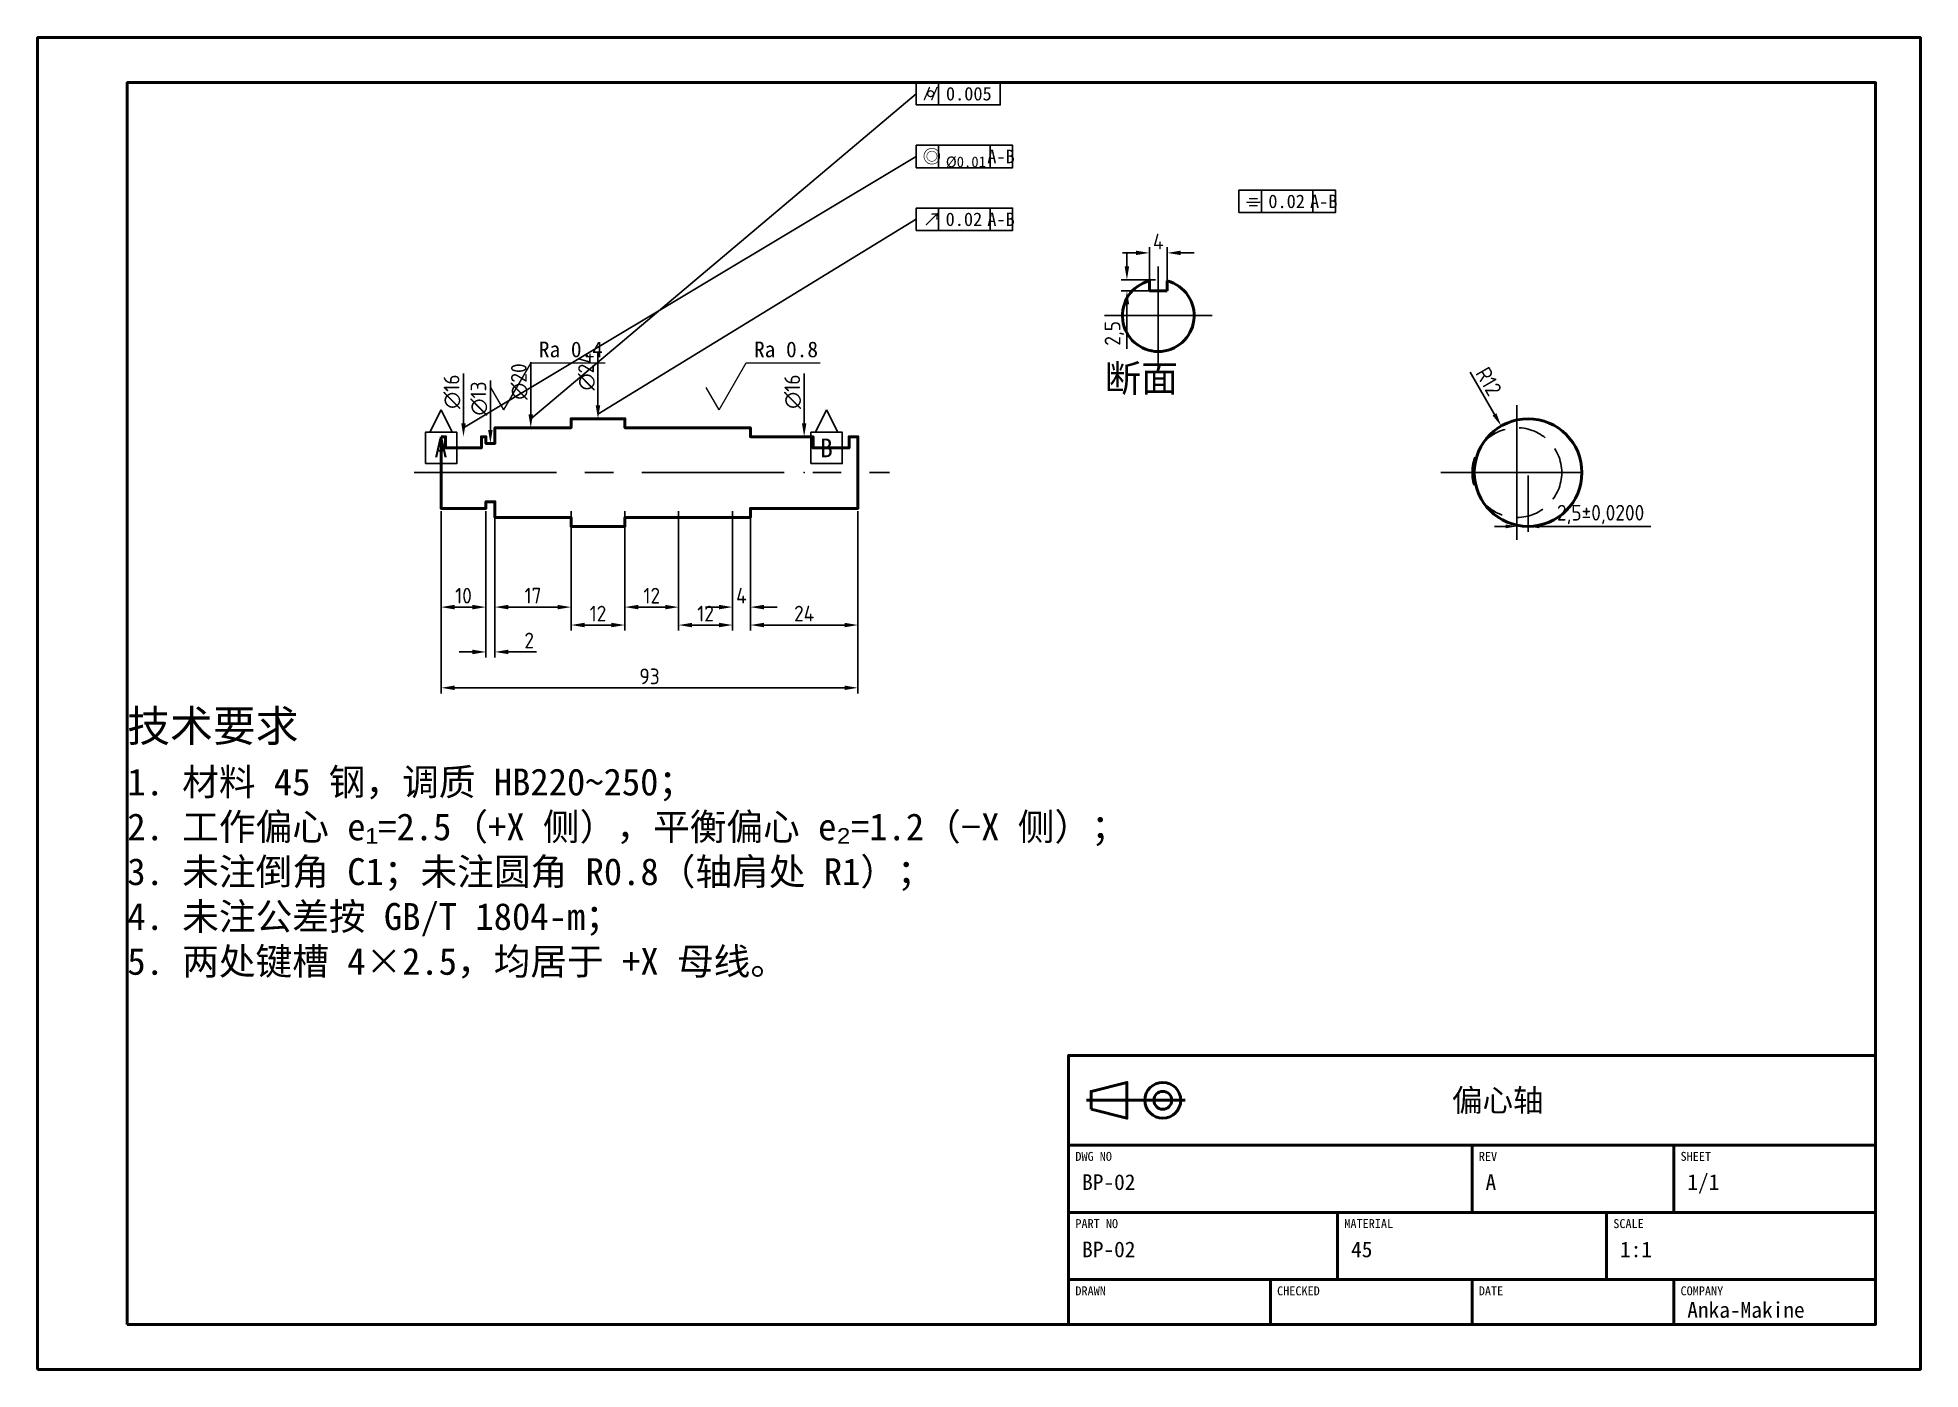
# Model space of a CAD drawing. Header units: millimetres. Extents: x 0 to 420, y 0 to 297.
import ezdxf

# ---------------------------------------------------------------- set-up
doc = ezdxf.new("R2010")
doc.units = ezdxf.units.MM
doc.linetypes.add('CENTER', pattern=[50.8, 31.75, -6.35, 6.35, -6.35])
doc.linetypes.add('HIDDEN', pattern=[9.525, 6.35, -3.175])
for name, color, linetype, lineweight in [('01-轮廓粗实线', 7, 'Continuous', 50), ('03-中心线', 1, 'CENTER', 25), ('04-虚线', 2, 'HIDDEN', 25), ('05-标注', 3, 'Continuous', 25), ('06-文字', 4, 'Continuous', 25), ('DIM', 2, 'Continuous', 18), ('TEXT', 7, 'Continuous', 25), ('TITLEBLOCK', 7, 'Continuous', 50)]:
    doc.layers.add(name, color=color, linetype=linetype, lineweight=lineweight)
doc.styles.add('HZ', font='SimSun.ttf')
doc.styles.add('ISOCP', font='isocp.shx')
doc.dimstyles.new('ISO-1X', dxfattribs={"dimtxt": 3.5, "dimasz": 3, "dimexe": 1.25, "dimexo": 0.625, "dimgap": 0.8, "dimtad": 1, "dimtxsty": 'ISOCP', "dimcen": 0.09, "dimadec": 0, "dimazin": 0, "dimtfac": 1, "dimtdec": 4, "dimtofl": 0, "dimtmove": 0, "dimatfit": 3, "dimfxl": 1, "dimtolj": 1, "dimtzin": 0, "dimarcsym": 0})
doc.dimstyles.new('ISO-TOL', dxfattribs={"dimtxt": 3.5, "dimasz": 2.5, "dimexe": 1.25, "dimexo": 0.625, "dimtad": 1, "dimtxsty": 'ISOCP', "dimcen": 0.09, "dimadec": 0, "dimazin": 0, "dimtol": 1, "dimtp": 0.02, "dimtm": 0.02, "dimtfac": 1, "dimtdec": 4, "dimtofl": 0, "dimtmove": 0, "dimatfit": 3, "dimfxl": 1, "dimtolj": 1, "dimtzin": 0, "dimarcsym": 0})

# ---------------------------------------------------------------- blocks, each defined once
blk = doc.blocks.new('*D1')
at = {"layer": '05-标注', "color": 0, "lineweight": -2, "transparency": 16777216}
for p, q in [((95, 222.07), (95, 211)), ((94.91, 200), (95.09, 200)), ((95, 199.91), (95, 200.09))]:
    blk.add_line(p, q, dxfattribs=at)
at = {"layer": '05-标注', "color": 0, "transparency": 16777216}
blk.add_solid([(94.5, 211), (95.5, 211), (95, 208)], dxfattribs=at)
at = {"layer": 'Defpoints', "color": 0, "transparency": 16777216}
for p in [(95, 208), (95, 192)]:
    blk.add_point(p, dxfattribs=at)
at = {"layer": '05-标注', "color": 0, "transparency": 16777216, "insert": (92.45, 218.04), "char_height": 3.5, "attachment_point": 5, "rotation": 90, "style": 'ISOCP'}
blk.add_mtext('\\A1;∅16', dxfattribs=at)
blk = doc.blocks.new('*D2')
at = {"layer": '05-标注', "color": 0, "lineweight": -2, "transparency": 16777216}
for p, q in [((90, 191.375), (90, 168.75)), ((100, 191.375), (100, 168.75)), ((93, 170), (97, 170))]:
    blk.add_line(p, q, dxfattribs=at)
at = {"layer": '05-标注', "color": 0, "transparency": 16777216}
for points in [[(93, 170.5), (93, 169.5), (90, 170)], [(97, 170.5), (97, 169.5), (100, 170)]]:
    blk.add_solid(points, dxfattribs=at)
at = {"layer": 'Defpoints', "color": 0, "transparency": 16777216}
for p in [(90, 192), (100, 192), (100, 170)]:
    blk.add_point(p, dxfattribs=at)
at = {"layer": '05-标注', "color": 0, "transparency": 16777216, "insert": (95, 172.55), "char_height": 3.5, "attachment_point": 5, "style": 'ISOCP'}
blk.add_mtext('\\A1;10', dxfattribs=at)
blk = doc.blocks.new('*D4')
at = {"layer": '05-标注', "color": 0, "lineweight": -2, "transparency": 16777216}
for p, q in [((102, 191.375), (102, 168.75)), ((119, 191.375), (119, 168.75)), ((105, 170), (116, 170))]:
    blk.add_line(p, q, dxfattribs=at)
at = {"layer": '05-标注', "color": 0, "transparency": 16777216}
for points in [[(105, 170.5), (105, 169.5), (102, 170)], [(116, 170.5), (116, 169.5), (119, 170)]]:
    blk.add_solid(points, dxfattribs=at)
at = {"layer": 'Defpoints', "color": 0, "transparency": 16777216}
for p in [(102, 192), (119, 192), (119, 170)]:
    blk.add_point(p, dxfattribs=at)
at = {"layer": '05-标注', "color": 0, "transparency": 16777216, "insert": (110.5, 172.55), "char_height": 3.5, "attachment_point": 5, "style": 'ISOCP'}
blk.add_mtext('\\A1;17', dxfattribs=at)
blk = doc.blocks.new('*D5')
at = {"layer": '05-标注', "color": 0, "lineweight": -2, "transparency": 16777216}
for p, q in [((119, 191.38), (119, 164.75)), ((131, 191.38), (131, 164.75)), ((122, 166), (128, 166))]:
    blk.add_line(p, q, dxfattribs=at)
at = {"layer": '05-标注', "color": 0, "transparency": 16777216}
for points in [[(122, 166.5), (122, 165.5), (119, 166)], [(128, 166.5), (128, 165.5), (131, 166)]]:
    blk.add_solid(points, dxfattribs=at)
at = {"layer": 'Defpoints', "color": 0, "transparency": 16777216}
for p in [(119, 192), (131, 192), (131, 166)]:
    blk.add_point(p, dxfattribs=at)
at = {"layer": '05-标注', "color": 0, "transparency": 16777216, "insert": (125, 168.55), "char_height": 3.5, "attachment_point": 5, "style": 'ISOCP'}
blk.add_mtext('\\A1;12', dxfattribs=at)
blk = doc.blocks.new('*D6')
at = {"layer": '05-标注', "color": 0, "lineweight": -2, "transparency": 16777216}
for p, q in [((131, 191.38), (131, 168.75)), ((143, 191.38), (143, 168.75)), ((134, 170), (140, 170))]:
    blk.add_line(p, q, dxfattribs=at)
at = {"layer": '05-标注', "color": 0, "transparency": 16777216}
for points in [[(134, 170.5), (134, 169.5), (131, 170)], [(140, 170.5), (140, 169.5), (143, 170)]]:
    blk.add_solid(points, dxfattribs=at)
at = {"layer": 'Defpoints', "color": 0, "transparency": 16777216}
for p in [(131, 192), (143, 192), (143, 170)]:
    blk.add_point(p, dxfattribs=at)
at = {"layer": '05-标注', "color": 0, "transparency": 16777216, "insert": (137, 172.55), "char_height": 3.5, "attachment_point": 5, "style": 'ISOCP'}
blk.add_mtext('\\A1;12', dxfattribs=at)
blk = doc.blocks.new('*D7')
at = {"layer": '05-标注', "color": 0, "lineweight": -2, "transparency": 16777216}
for p, q in [((143, 191.38), (143, 164.75)), ((155, 191.38), (155, 164.75)), ((146, 166), (152, 166))]:
    blk.add_line(p, q, dxfattribs=at)
at = {"layer": '05-标注', "color": 0, "transparency": 16777216}
for points in [[(146, 166.5), (146, 165.5), (143, 166)], [(152, 166.5), (152, 165.5), (155, 166)]]:
    blk.add_solid(points, dxfattribs=at)
at = {"layer": 'Defpoints', "color": 0, "transparency": 16777216}
for p in [(143, 192), (155, 192), (155, 166)]:
    blk.add_point(p, dxfattribs=at)
at = {"layer": '05-标注', "color": 0, "transparency": 16777216, "insert": (149, 168.55), "char_height": 3.5, "attachment_point": 5, "style": 'ISOCP'}
blk.add_mtext('\\A1;12', dxfattribs=at)
blk = doc.blocks.new('*D8')
at = {"layer": '05-标注', "color": 0, "lineweight": -2, "transparency": 16777216}
for p, q in [((155, 191.375), (155, 168.75)), ((159, 191.375), (159, 168.75)), ((152, 170), (149, 170)), ((162, 170), (165, 170))]:
    blk.add_line(p, q, dxfattribs=at)
at = {"layer": '05-标注', "color": 0, "transparency": 16777216}
for points in [[(152, 170.5), (152, 169.5), (155, 170)], [(162, 170.5), (162, 169.5), (159, 170)]]:
    blk.add_solid(points, dxfattribs=at)
at = {"layer": 'Defpoints', "color": 0, "transparency": 16777216}
for p in [(155, 192), (159, 192), (159, 170)]:
    blk.add_point(p, dxfattribs=at)
at = {"layer": '05-标注', "color": 0, "transparency": 16777216, "insert": (157, 172.55), "char_height": 3.5, "attachment_point": 5, "style": 'ISOCP'}
blk.add_mtext('\\A1;4', dxfattribs=at)
blk = doc.blocks.new('*D9')
at = {"layer": '05-标注', "color": 0, "lineweight": -2, "transparency": 16777216}
for p, q in [((159, 191.38), (159, 164.75)), ((183, 191.38), (183, 164.75)), ((162, 166), (180, 166))]:
    blk.add_line(p, q, dxfattribs=at)
at = {"layer": '05-标注', "color": 0, "transparency": 16777216}
for points in [[(162, 166.5), (162, 165.5), (159, 166)], [(180, 166.5), (180, 165.5), (183, 166)]]:
    blk.add_solid(points, dxfattribs=at)
at = {"layer": 'Defpoints', "color": 0, "transparency": 16777216}
for p in [(159, 192), (183, 192), (183, 166)]:
    blk.add_point(p, dxfattribs=at)
at = {"layer": '05-标注', "color": 0, "transparency": 16777216, "insert": (171, 168.55), "char_height": 3.5, "attachment_point": 5, "style": 'ISOCP'}
blk.add_mtext('\\A1;24', dxfattribs=at)
blk = doc.blocks.new('*D10')
at = {"layer": '05-标注', "color": 0, "lineweight": -2, "transparency": 16777216}
for p, q in [((90, 191.375), (90, 150.75)), ((183, 191.375), (183, 150.75)), ((93, 152), (180, 152))]:
    blk.add_line(p, q, dxfattribs=at)
at = {"layer": '05-标注', "color": 0, "transparency": 16777216}
for points in [[(93, 152.5), (93, 151.5), (90, 152)], [(180, 152.5), (180, 151.5), (183, 152)]]:
    blk.add_solid(points, dxfattribs=at)
at = {"layer": 'Defpoints', "color": 0, "transparency": 16777216}
for p in [(90, 192), (183, 192), (183, 152)]:
    blk.add_point(p, dxfattribs=at)
at = {"layer": '05-标注', "color": 0, "transparency": 16777216, "insert": (136.5, 154.55), "char_height": 3.5, "attachment_point": 5, "style": 'ISOCP'}
blk.add_mtext('\\A1;93', dxfattribs=at)
blk = doc.blocks.new('*D11')
at = {"layer": '05-标注', "color": 0, "lineweight": -2, "transparency": 16777216}
for p, q in [((101, 220.54), (101, 209.5)), ((100.91, 200), (101.09, 200)), ((101, 199.91), (101, 200.09))]:
    blk.add_line(p, q, dxfattribs=at)
at = {"layer": '05-标注', "color": 0, "transparency": 16777216}
blk.add_solid([(100.5, 209.5), (101.5, 209.5), (101, 206.5)], dxfattribs=at)
at = {"layer": 'Defpoints', "color": 0, "transparency": 16777216}
for p in [(101, 206.5), (101, 193.5)]:
    blk.add_point(p, dxfattribs=at)
at = {"layer": '05-标注', "color": 0, "transparency": 16777216, "insert": (98.45, 216.52), "char_height": 3.5, "attachment_point": 5, "rotation": 90, "style": 'ISOCP'}
blk.add_mtext('\\A1;∅13', dxfattribs=at)
blk = doc.blocks.new('*D12')
at = {"layer": '05-标注', "color": 0, "lineweight": -2, "transparency": 16777216}
for p, q in [((110, 224.6), (110, 213)), ((109.91, 200), (110.09, 200)), ((110, 199.91), (110, 200.09))]:
    blk.add_line(p, q, dxfattribs=at)
at = {"layer": '05-标注', "color": 0, "transparency": 16777216}
blk.add_solid([(109.5, 213), (110.5, 213), (110, 210)], dxfattribs=at)
at = {"layer": 'Defpoints', "color": 0, "transparency": 16777216}
for p in [(110, 210), (110, 190)]:
    blk.add_point(p, dxfattribs=at)
at = {"layer": '05-标注', "color": 0, "transparency": 16777216, "insert": (107.45, 220.3), "char_height": 3.5, "attachment_point": 5, "rotation": 90, "style": 'ISOCP'}
blk.add_mtext('\\A1;∅20', dxfattribs=at)
blk = doc.blocks.new('*D13')
at = {"layer": '05-标注', "color": 0, "lineweight": -2, "transparency": 16777216}
for p, q in [((125, 226.95), (125, 215)), ((124.91, 200), (125.09, 200)), ((125, 199.91), (125, 200.09))]:
    blk.add_line(p, q, dxfattribs=at)
at = {"layer": '05-标注', "color": 0, "transparency": 16777216}
blk.add_solid([(124.5, 215), (125.5, 215), (125, 212)], dxfattribs=at)
at = {"layer": 'Defpoints', "color": 0, "transparency": 16777216}
for p in [(125, 212), (125, 188)]:
    blk.add_point(p, dxfattribs=at)
at = {"layer": '05-标注', "color": 0, "transparency": 16777216, "insert": (122.45, 222.48), "char_height": 3.5, "attachment_point": 5, "rotation": 90, "style": 'ISOCP'}
blk.add_mtext('\\A1;∅24', dxfattribs=at)
blk = doc.blocks.new('*D14')
at = {"layer": '05-标注', "color": 0, "lineweight": -2, "transparency": 16777216}
for p, q in [((171, 222.07), (171, 211)), ((170.91, 200), (171.09, 200)), ((171, 199.91), (171, 200.09))]:
    blk.add_line(p, q, dxfattribs=at)
at = {"layer": '05-标注', "color": 0, "transparency": 16777216}
blk.add_solid([(170.5, 211), (171.5, 211), (171, 208)], dxfattribs=at)
at = {"layer": 'Defpoints', "color": 0, "transparency": 16777216}
for p in [(171, 208), (171, 192)]:
    blk.add_point(p, dxfattribs=at)
at = {"layer": '05-标注', "color": 0, "transparency": 16777216, "insert": (168.45, 218.04), "char_height": 3.5, "attachment_point": 5, "rotation": 90, "style": 'ISOCP'}
blk.add_mtext('\\A1;∅16', dxfattribs=at)
blk = doc.blocks.new('*D15')
at = {"layer": '05-标注', "color": 0, "lineweight": -2, "transparency": 16777216}
for p, q in [((245, 249), (242, 249)), ((248, 241.125), (248, 250.25)), ((252, 241.125), (252, 250.25)), ((255, 249), (258, 249))]:
    blk.add_line(p, q, dxfattribs=at)
at = {"layer": '05-标注', "color": 0, "transparency": 16777216}
for points in [[(245, 249.5), (245, 248.5), (248, 249)], [(255, 249.5), (255, 248.5), (252, 249)]]:
    blk.add_solid(points, dxfattribs=at)
at = {"layer": 'Defpoints', "color": 0, "transparency": 16777216}
for p in [(252, 249), (248, 240.5), (252, 240.5)]:
    blk.add_point(p, dxfattribs=at)
at = {"layer": '05-标注', "color": 0, "transparency": 16777216, "insert": (250, 251.55), "char_height": 3.5, "attachment_point": 5, "style": 'ISOCP'}
blk.add_mtext('\\A1;4', dxfattribs=at)
blk = doc.blocks.new('*D16')
at = {"layer": '05-标注', "color": 0, "lineweight": -2, "transparency": 16777216}
for p, q in [((243, 246), (243, 249)), ((249.38, 243), (241.75, 243)), ((249.38, 240.5), (241.75, 240.5)), ((243, 237.5), (243, 227.59))]:
    blk.add_line(p, q, dxfattribs=at)
at = {"layer": '05-标注', "color": 0, "transparency": 16777216}
for points in [[(242.5, 246), (243.5, 246), (243, 243)], [(242.5, 237.5), (243.5, 237.5), (243, 240.5)]]:
    blk.add_solid(points, dxfattribs=at)
at = {"layer": 'Defpoints', "color": 0, "transparency": 16777216}
for p in [(243, 240.5), (250, 243), (250, 240.5)]:
    blk.add_point(p, dxfattribs=at)
at = {"layer": '05-标注', "color": 0, "transparency": 16777216, "insert": (240.19, 231.05), "char_height": 3.5, "attachment_point": 5, "rotation": 90, "style": 'ISOCP'}
blk.add_mtext('\\A1;2,5', dxfattribs=at)
blk = doc.blocks.new('*D17')
at = {"layer": '05-标注', "color": 0, "lineweight": -2, "transparency": 16777216}
for p, q in [((319.56, 222.41), (325, 212.99)), ((332.41, 200), (332.59, 200)), ((332.5, 199.91), (332.5, 200.09))]:
    blk.add_line(p, q, dxfattribs=at)
at = {"layer": '05-标注', "color": 0, "transparency": 16777216}
blk.add_solid([(325.43, 213.24), (324.57, 212.74), (326.5, 210.39)], dxfattribs=at)
at = {"layer": 'Defpoints', "color": 0, "transparency": 16777216}
for p in [(326.5, 210.39), (332.5, 200)]:
    blk.add_point(p, dxfattribs=at)
at = {"layer": '05-标注', "color": 0, "transparency": 16777216, "insert": (323.71, 220.33), "char_height": 3.5, "attachment_point": 5, "rotation": 300.0007, "style": 'ISOCP'}
blk.add_mtext('\\A1;R12', dxfattribs=at)
blk = doc.blocks.new('*D18')
at = {"layer": '05-标注', "color": 0, "lineweight": -2, "transparency": 16777216}
for p, q in [((330, 199.38), (330, 186.75)), ((332.5, 199.38), (332.5, 186.75)), ((327.5, 188), (325, 188)), ((335, 188), (359.84, 188))]:
    blk.add_line(p, q, dxfattribs=at)
at = {"layer": '05-标注', "color": 0, "transparency": 16777216}
for points in [[(327.5, 188.42), (327.5, 187.58), (330, 188)], [(335, 188.42), (335, 187.58), (332.5, 188)]]:
    blk.add_solid(points, dxfattribs=at)
at = {"layer": 'Defpoints', "color": 0, "transparency": 16777216}
for p in [(330, 200), (332.5, 200), (332.5, 188)]:
    blk.add_point(p, dxfattribs=at)
at = {"layer": '05-标注', "color": 0, "transparency": 16777216, "insert": (348.67, 190.64), "char_height": 3.5, "attachment_point": 5, "style": 'ISOCP'}
blk.add_mtext('\\A1;2,5±0,0200', dxfattribs=at)
blk = doc.blocks.new('*D19')
at = {"layer": '05-标注', "color": 0, "lineweight": -2, "transparency": 16777216}
for p, q in [((100, 191.38), (100, 158.75)), ((102, 191.38), (102, 158.75)), ((97, 160), (94, 160)), ((105, 160), (111.3, 160))]:
    blk.add_line(p, q, dxfattribs=at)
at = {"layer": '05-标注', "color": 0, "transparency": 16777216}
for points in [[(97, 160.5), (97, 159.5), (100, 160)], [(105, 160.5), (105, 159.5), (102, 160)]]:
    blk.add_solid(points, dxfattribs=at)
at = {"layer": 'Defpoints', "color": 0, "transparency": 16777216}
for p in [(100, 192), (102, 192), (102, 160)]:
    blk.add_point(p, dxfattribs=at)
at = {"layer": '05-标注', "color": 0, "transparency": 16777216, "insert": (109.65, 162.55), "char_height": 3.5, "attachment_point": 5, "style": 'ISOCP'}
blk.add_mtext('\\A1;2', dxfattribs=at)

msp = doc.modelspace()

# ---------------------------------------------------------------- linework, layer by layer
at = {"layer": '01-轮廓粗实线'}
for p, q in [((248, 240.5), (248, 242.75)), ((248, 240.5), (252, 240.5)), ((252, 240.5), (252, 242.75))]:
    msp.add_line(p, q, dxfattribs=at)
msp.add_lwpolyline([(90, 208), (91, 208), (91, 205.5), (99, 205.5), (99, 208), (100, 208), (100, 206.5), (102, 206.5), (102, 210), (119, 210), (119, 212), (131, 212), (131, 210), (159, 210), (159, 208), (173, 208), (173, 205.5), (181, 205.5), (181, 208), (183, 208), (183, 192), (159, 192), (159, 190), (131, 190), (131, 188), (119, 188), (119, 190), (102, 190), (102, 193.5), (100, 193.5), (100, 192), (90, 192)], close=True, dxfattribs=at)
msp.add_circle((332.5, 200), 12, dxfattribs=at)
msp.add_arc((250, 235), 8, 104.478, 75.522, dxfattribs=at)
at = {"layer": '03-中心线'}
for p, q in [((250, 224), (250, 246)), ((238, 235), (262, 235)), ((330, 185), (330, 215)), ((84, 200), (190, 200)), ((313, 200), (347, 200))]:
    msp.add_line(p, q, dxfattribs=at)
at = {"layer": '04-虚线'}
msp.add_circle((330, 200), 10, dxfattribs=at)
at = {"layer": '05-标注'}
for p, q in [((201, 282), (201, 287)), ((196, 284.5), (110, 212)), ((201, 268), (201, 273)), ((212.5, 268), (212.5, 273)), ((196, 270.5), (95, 210)), ((273, 258), (273, 263)), ((284.5, 258), (284.5, 263)), ((196, 256.5), (125, 213)), ((201, 254), (201, 259)), ((212.5, 254), (212.5, 259))]:
    msp.add_line(p, q, dxfattribs=at)
for points in [[(196, 282), (214.75, 282), (214.75, 287), (196, 287), (196, 282)], [(196, 268), (217.5, 268), (217.5, 273), (196, 273), (196, 268)], [(268, 258), (289.5, 258), (289.5, 263), (268, 263), (268, 258)], [(196, 254), (217.5, 254), (217.5, 259), (196, 259), (196, 254)], [(86.5, 202), (93.5, 202), (93.5, 209), (86.5, 209), (86.5, 202)], [(172.5, 202), (179.5, 202), (179.5, 209), (172.5, 209), (172.5, 202)]]:
    msp.add_lwpolyline(points, dxfattribs=at)
for points in [[(90, 214), (87.5, 209), (92.5, 209), (90, 214)], [(176, 214), (173.5, 209), (178.5, 209), (176, 214)]]:
    msp.add_lwpolyline(points, close=True, dxfattribs=at)
at = {"layer": 'DIM'}
for p, q in [((104, 214), (110.062, 224.5)), ((110.062, 224.5), (126.582, 224.5)), ((152, 214), (158.062, 224.5)), ((158.062, 224.5), (174.582, 224.5)), ((104, 214), (101.113, 219)), ((152, 214), (149.113, 219))]:
    msp.add_line(p, q, dxfattribs=at)
at = {"layer": 'TITLEBLOCK'}
for p, q in [((234, 60), (256, 60)), ((230, 50), (410, 50)), ((320, 35), (320, 50)), ((365, 35), (365, 50)), ((230, 35), (410, 35)), ((290, 20), (290, 35)), ((350, 20), (350, 35)), ((230, 20), (410, 20)), ((275, 10), (275, 20)), ((320, 10), (320, 20)), ((365, 10), (365, 20))]:
    msp.add_line(p, q, dxfattribs=at)
for points in [[(0, 0), (420, 0), (420, 297), (0, 297)], [(20, 10), (410, 10), (410, 287), (20, 287)], [(230, 10), (410, 10), (410, 70), (230, 70)], [(235, 58), (243, 56), (243, 64), (235, 62)]]:
    msp.add_lwpolyline(points, close=True, dxfattribs=at)
for radius in [4, 2]:
    msp.add_circle((251, 60), radius, dxfattribs=at)

# ---------------------------------------------------------------- texts
at = {"layer": '05-标注', "style": 'HZ'}
for s, height, p in [('⌭', 3, (197.45, 283)), ('0.005', 3, (202.625, 283)), ('◎', 3, (197.45, 269)), ('Ø0.01', 2.4, (202.6, 268.1)), ('A-B', 3, (211.85, 269)), ('⌯', 3, (269.45, 259)), ('0.02', 3, (274.55, 259)), ('A-B', 3, (283.85, 259)), ('↗', 3, (197.45, 255)), ('0.02', 3, (202.55, 255)), ('A-B', 3, (211.85, 255)), ('断面', 6, (238, 218)), ('A', 4.2, (88.53, 203.4)), ('B', 4.2, (174.53, 203.4))]:
    msp.add_text(s, height=height, dxfattribs=at).set_placement(p)
at = {"layer": '06-文字', "style": 'HZ'}
for s, height, p in [('技术要求', 7, (20, 140)), ('1. 材料 45 钢，调质 HB220~250；', 6, (20, 128)), ('2. 工作偏心 e₁=2.5（+X 侧），平衡偏心 e₂=1.2（−X 侧）；', 6, (20, 118)), ('3. 未注倒角 C1；未注圆角 R0.8（轴肩处 R1）；', 6, (20, 108)), ('4. 未注公差按 GB/T 1804-m；', 6, (20, 98)), ('5. 两处键槽 4×2.5，均居于 +X 母线。', 6, (20, 88))]:
    msp.add_text(s, height=height, dxfattribs=at).set_placement(p)
at = {"layer": 'TEXT', "style": 'HZ'}
for s, height, p in [('Ra 0.4', 3.5, (111.812, 225.725)), ('Ra 0.8', 3.5, (159.812, 225.725)), ('偏心轴', 5, (315.5, 57.5)), ('DWG NO', 2, (231.5, 46.5)), ('REV', 2, (321.5, 46.5)), ('SHEET', 2, (366.5, 46.5)), ('BP-02', 3.5, (233, 40)), ('A', 3.5, (323, 40)), ('1/1', 3.5, (368, 40)), ('PART NO', 2, (231.5, 31.5)), ('MATERIAL', 2, (291.5, 31.5)), ('SCALE', 2, (351.5, 31.5)), ('BP-02', 3.5, (233, 25)), ('45', 3.5, (293, 25)), ('1:1', 3.5, (353, 25)), ('DRAWN', 2, (231.5, 16.5)), ('CHECKED', 2, (276.5, 16.5)), ('DATE', 2, (321.5, 16.5)), ('COMPANY', 2, (366.5, 16.5)), ('Anka-Makine', 3.5, (368, 11.5))]:
    msp.add_text(s, height=height, dxfattribs=at).set_placement(p)

# ---------------------------------------------------------------- dimensions: what is measured, and where the dimension line sits
at = {"layer": '05-标注'}
for base, p1, p2, dimstyle, picture, middle in [((252, 249), (248, 240.5), (252, 240.5), 'ISO-1X', '*D15', (250, 251.55)), ((332.5, 188), (330, 200), (332.5, 200), 'ISO-TOL', '*D18', (348.671, 190.638)), ((100, 170), (90, 192), (100, 192), 'ISO-1X', '*D2', (95, 172.55)), ((183, 152), (90, 192), (183, 192), 'ISO-1X', '*D10', (136.5, 154.55)), ((102, 160), (100, 192), (102, 192), 'ISO-1X', '*D19', (109.65, 162.55)), ((119, 170), (102, 192), (119, 192), 'ISO-1X', '*D4', (110.5, 172.55)), ((131, 166), (119, 192), (131, 192), 'ISO-1X', '*D5', (125, 168.55)), ((143, 170), (131, 192), (143, 192), 'ISO-1X', '*D6', (137, 172.55)), ((155, 166), (143, 192), (155, 192), 'ISO-1X', '*D7', (149, 168.55)), ((159, 170), (155, 192), (159, 192), 'ISO-1X', '*D8', (157, 172.55)), ((183, 166), (159, 192), (183, 192), 'ISO-1X', '*D9', (171, 168.55))]:
    dim = msp.add_linear_dim(base=base, p1=p1, p2=p2, dimstyle=dimstyle, dxfattribs=at)
    dim.commit()
    dim.dimension.update_dxf_attribs({"geometry": picture, "text_midpoint": middle})
dim = msp.add_aligned_dim(p1=(250, 243), p2=(250, 240.5), distance=-7, dimstyle='ISO-1X', dxfattribs=at)
dim.commit()
dim.dimension.update_dxf_attribs({"geometry": '*D16', "text_midpoint": (240.187, 231.046)})
for p1, p2, picture, middle in [((125, 188), (125, 212), '*D13', (122.45, 222.475)), ((95, 192), (95, 208), '*D1', (92.45, 218.037)), ((110, 190), (110, 210), '*D12', (107.45, 220.301)), ((171, 192), (171, 208), '*D14', (168.45, 218.037)), ((101, 193.5), (101, 206.5), '*D11', (98.45, 216.522))]:
    dim = msp.add_diameter_dim_2p(p1=p1, p2=p2, dimstyle='ISO-1X', dxfattribs=at)
    dim.commit()
    dim.dimension.update_dxf_attribs({"geometry": picture, "text_midpoint": middle})
dim = msp.add_radius_dim(center=(332.5, 200), mpoint=(326.5, 210.392), dimstyle='ISO-1X', dxfattribs=at)
dim.commit()
dim.dimension.update_dxf_attribs({"geometry": '*D17', "text_midpoint": (321.5, 219.052), "dimtype": 164})

doc.saveas('drawing.dxf')
